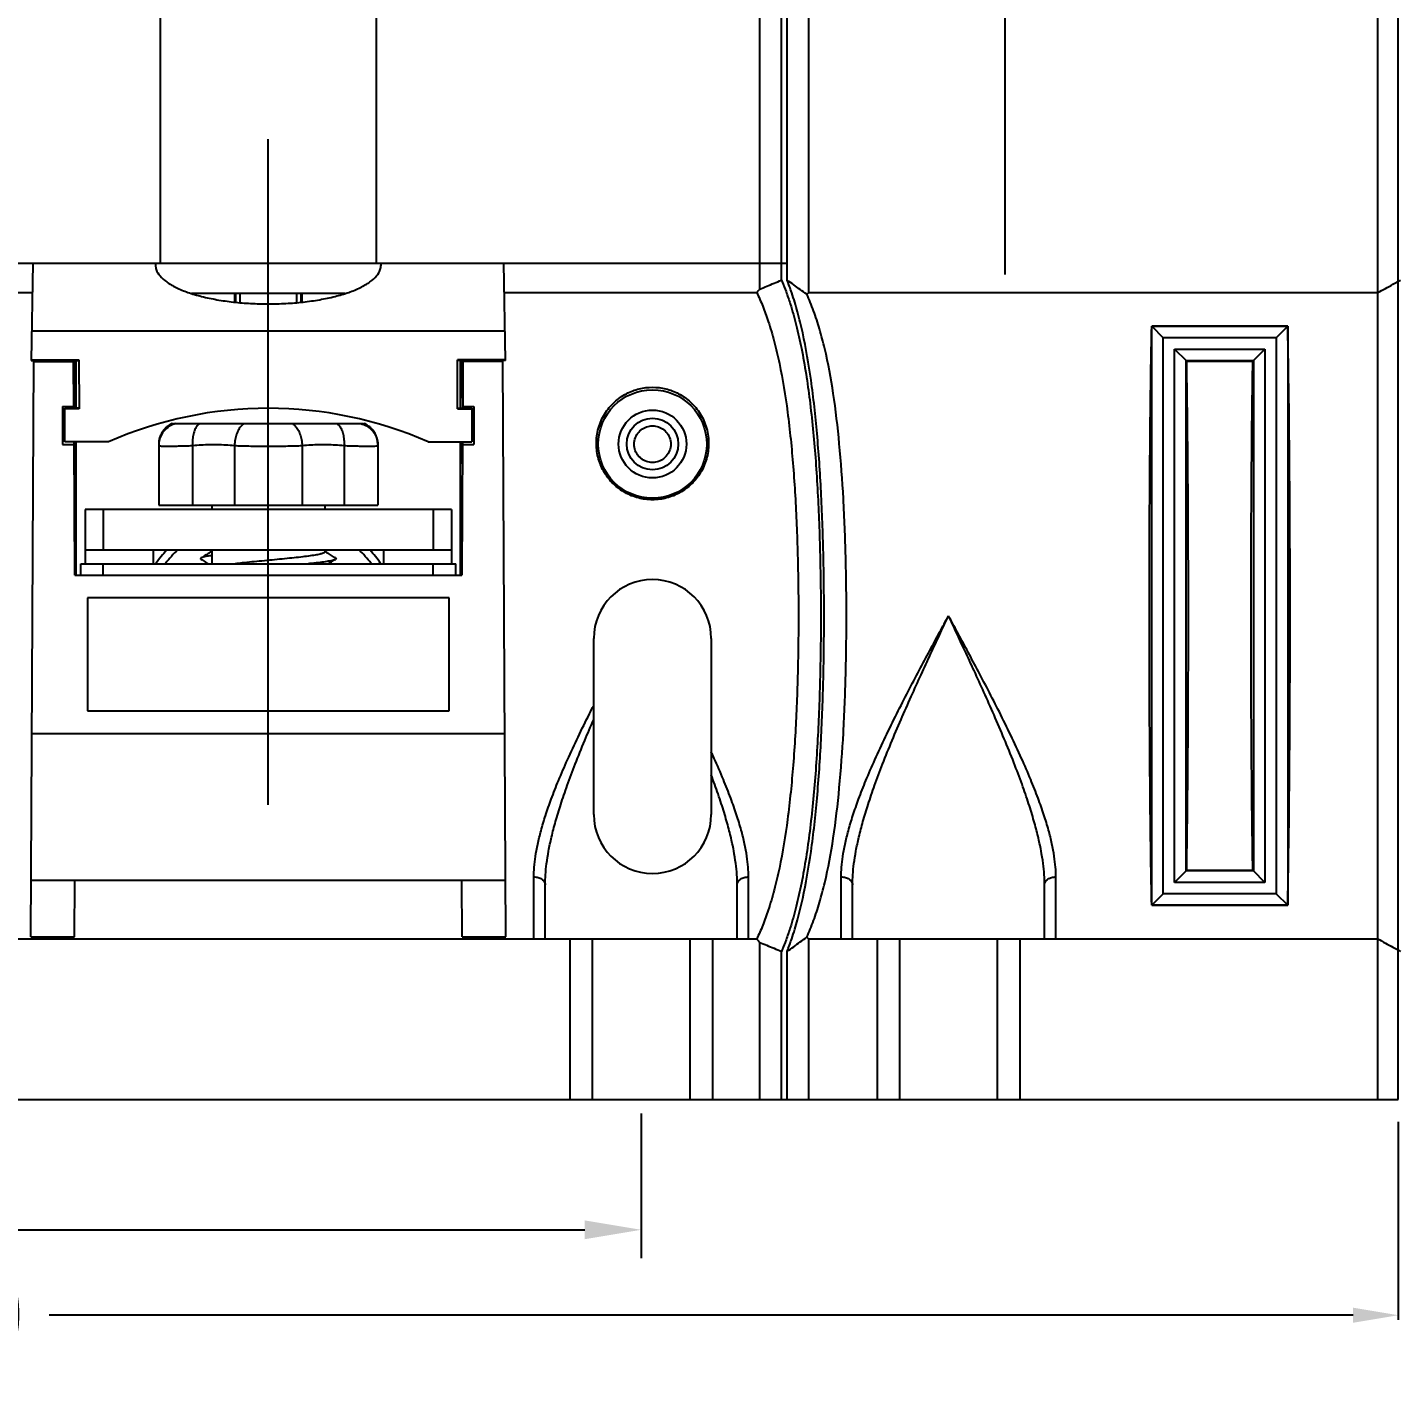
# Model space of a CAD drawing. Header units: millimetres. Extents: x 107 to 2900, y 85 to 3996.
# Drawn here: x 2220.3 to 2281, y 3734.9 to 3794.5 of the extents above; entities that cross this region are included whole.
import ezdxf
from ezdxf.lldxf.tags import DXFTag

# ---------------------------------------------------------------- set-up
doc = ezdxf.new("R2010")
doc.units = ezdxf.units.MM
doc.layers.add('2', color=7, linetype='Continuous')
doc.styles.get("Standard").update_dxf_attribs({"font": 'BareunDotumPro1.ttf'})
tags = doc.linetypes.add('CENTER', pattern=[2, 1.25, -0.25, 0.25, -0.25]).pattern_tags.tags
tags[10:11] = [DXFTag(74, 4), DXFTag(75, 0), DXFTag(340, '0'), DXFTag(46, 1.0), DXFTag(50, 0.0), DXFTag(44, 0.0), DXFTag(45, 0.0)]
tags[8:9] = [DXFTag(74, 4), DXFTag(75, 0), DXFTag(340, '0'), DXFTag(46, 1.0), DXFTag(50, 0.0), DXFTag(44, 0.0), DXFTag(45, 0.0)]
tags[6:7] = [DXFTag(74, 4), DXFTag(75, 0), DXFTag(340, '0'), DXFTag(46, 1.0), DXFTag(50, 0.0), DXFTag(44, 0.0), DXFTag(45, 0.0)]
tags[4:5] = [DXFTag(74, 4), DXFTag(75, 0), DXFTag(340, '0'), DXFTag(46, 1.0), DXFTag(50, 0.0), DXFTag(44, 0.0), DXFTag(45, 0.0)]
doc.dimstyles.new('ISO-25', dxfattribs={"dimtxt": 2.5, "dimasz": 2.5, "dimexe": 1.25, "dimexo": 0.625, "dimtad": 1, "dimtxsty": 'Standard', "dimcen": 2.5, "dimadec": 0, "dimazin": 0, "dimtfac": 1, "dimtmove": 0, "dimatfit": 3, "dimfxl": 0, "dimarcsym": 0})
doc.dimstyles.get("Standard").update_dxf_attribs({"dimtxt": 4, "dimasz": 2, "dimexe": 0.2, "dimexo": 1, "dimgap": 0.09, "dimtad": 0, "dimtoh": 1, "dimdec": 1, "dimzin": 0, "dimdsep": 46, "dimtxsty": 'Standard', "dimcen": -3, "dimadec": 0, "dimazin": 0, "dimtfac": 1, "dimtdec": 1, "dimtofl": 0, "dimtmove": 0, "dimatfit": 3, "dimfxl": 0, "dimtolj": 1, "dimtzin": 0, "dimarcsym": 0})

# ---------------------------------------------------------------- blocks, each defined once
blk = doc.blocks.new('*D38')
at = {"color": 0, "lineweight": -2}
for p, q in [((2145.93, 3751.08), (2145.93, 3737.33)), ((2280.93, 3746.08), (2280.93, 3737.33)), ((2147.93, 3737.53), (2205.626, 3737.53)), ((2278.93, 3737.53), (2221.234, 3737.53))]:
    blk.add_line(p, q, dxfattribs=at)
at = {"color": 0}
for points in [[(2147.93, 3737.864), (2147.93, 3737.197), (2145.93, 3737.53)], [(2278.93, 3737.197), (2278.93, 3737.864), (2280.93, 3737.53)]]:
    blk.add_solid(points, dxfattribs=at)
at = {"layer": 'Defpoints', "color": 0}
for p in [(2145.93, 3752.08), (2280.93, 3747.08), (2280.93, 3737.53)]:
    blk.add_point(p, dxfattribs=at)
at = {"color": 0, "insert": (2213.43, 3737.53), "char_height": 4, "attachment_point": 5}
blk.add_mtext('\\A1;135.0', dxfattribs=at)
blk = doc.blocks.new('*D52')
at = {"color": 0, "lineweight": -2}
for p, q in [((2154.43, 3746.455), (2154.43, 3740.06)), ((2247.43, 3746.455), (2247.43, 3740.06)), ((2156.93, 3741.31), (2244.93, 3741.31))]:
    blk.add_line(p, q, dxfattribs=at)
at = {"color": 0}
for points in [[(2156.93, 3741.726), (2156.93, 3740.893), (2154.43, 3741.31)], [(2244.93, 3740.893), (2244.93, 3741.726), (2247.43, 3741.31)]]:
    blk.add_solid(points, dxfattribs=at)
at = {"layer": 'Defpoints', "color": 0}
for p in [(2154.43, 3747.08), (2247.43, 3747.08), (2247.43, 3741.31)]:
    blk.add_point(p, dxfattribs=at)
at = {"color": 0, "insert": (2200.93, 3743.185), "char_height": 2.5, "attachment_point": 5}
blk.add_mtext('93', dxfattribs=at)

msp = doc.modelspace()

# ---------------------------------------------------------------- linework, layer by layer
at = {"color": 7, "linetype": 'Continuous'}
for p, q in [((2252.674, 3782.932), (2252.674, 3846.08)), ((2254.851, 3782.78), (2254.851, 3846.08)), ((2253.638, 3783.329), (2253.638, 3845.58)), ((2253.885, 3783.329), (2253.885, 3845.58)), ((2280.93, 3747.08), (2280.93, 3845.58)), ((2226.16, 3784.08), (2226.16, 3799.08)), ((2235.7, 3799.08), (2235.7, 3784.08)), ((2263.53, 3783.58), (2263.53, 3796.32)), ((2280.03, 3747.08), (2280.03, 3795.788)), ((2145.93, 3784.08), (2253.885, 3784.08)), ((2220.506, 3784.08), (2220.431, 3779.779)), ((2225.948, 3784.08), (2225.941, 3783.995)), ((2235.919, 3783.995), (2235.912, 3784.08)), ((2241.429, 3779.779), (2241.354, 3784.08)), ((2211.377, 3782.78), (2220.483, 3782.78)), ((2234.328, 3782.742), (2227.532, 3782.742)), ((2229.428, 3782.742), (2229.428, 3782.358)), ((2229.48, 3782.742), (2229.48, 3782.354)), ((2229.684, 3782.337), (2229.68, 3782.742)), ((2232.18, 3782.742), (2232.177, 3782.337)), ((2232.38, 3782.354), (2232.38, 3782.742)), ((2232.432, 3782.358), (2232.432, 3782.742)), ((2241.377, 3782.78), (2252.54, 3782.78)), ((2254.851, 3782.78), (2280.03, 3782.78)), ((2220.453, 3781.083), (2241.407, 3781.083)), ((2270.02, 3781.29), (2270.53, 3780.78)), ((2270.02, 3781.29), (2276.04, 3781.29)), ((2270.021, 3755.672), (2270.021, 3781.289)), ((2276.039, 3781.289), (2270.021, 3781.289)), ((2276.04, 3781.29), (2275.53, 3780.78)), ((2276.039, 3781.289), (2276.039, 3755.672)), ((2270.53, 3756.18), (2270.53, 3780.78)), ((2275.53, 3780.78), (2270.53, 3780.78)), ((2271.03, 3756.68), (2271.03, 3780.28)), ((2271.03, 3780.28), (2275.03, 3780.28)), ((2271.568, 3779.743), (2271.03, 3780.28)), ((2274.492, 3779.743), (2275.03, 3780.28)), ((2275.03, 3780.28), (2275.03, 3756.68)), ((2275.53, 3780.78), (2275.53, 3756.18)), ((2220.417, 3754.266), (2220.55, 3779.779)), ((2220.431, 3779.802), (2222.552, 3779.802)), ((2220.431, 3779.779), (2222.553, 3779.779)), ((2220.55, 3779.729), (2222.316, 3779.729)), ((2222.327, 3777.661), (2222.316, 3779.779)), ((2222.43, 3777.661), (2222.43, 3779.779)), ((2222.552, 3779.802), (2222.564, 3777.639)), ((2239.296, 3777.639), (2239.308, 3779.802)), ((2241.429, 3779.802), (2239.308, 3779.802)), ((2241.429, 3779.779), (2239.308, 3779.779)), ((2239.43, 3777.661), (2239.43, 3779.779)), ((2239.544, 3779.779), (2239.533, 3777.661)), ((2241.31, 3779.729), (2239.544, 3779.729)), ((2241.443, 3754.266), (2241.31, 3779.779)), ((2271.539, 3757.189), (2271.539, 3779.772)), ((2271.539, 3779.772), (2274.521, 3779.772)), ((2271.568, 3779.743), (2274.492, 3779.743)), ((2274.521, 3779.772), (2274.521, 3757.189)), ((2221.83, 3777.736), (2222.327, 3777.736)), ((2221.83, 3777.736), (2221.83, 3776.056)), ((2222.564, 3777.661), (2221.93, 3777.661)), ((2221.93, 3776.176), (2221.93, 3777.661)), ((2222.564, 3777.639), (2221.93, 3777.639)), ((2239.296, 3777.661), (2239.93, 3777.661)), ((2239.296, 3777.639), (2239.93, 3777.639)), ((2239.533, 3777.736), (2240.03, 3777.736)), ((2239.93, 3777.661), (2239.93, 3776.176)), ((2240.03, 3777.736), (2240.03, 3776.056)), ((2226.835, 3776.98), (2227.899, 3776.98)), ((2229.866, 3776.98), (2231.994, 3776.98)), ((2233.962, 3776.98), (2235.025, 3776.98)), ((2221.83, 3776.502), (2221.93, 3776.502)), ((2221.83, 3776.056), (2222.335, 3776.056)), ((2223.862, 3776.176), (2221.93, 3776.176)), ((2222.366, 3770.28), (2222.335, 3776.176)), ((2222.43, 3770.28), (2222.43, 3776.176)), ((2226.08, 3776.064), (2226.08, 3773.38)), ((2235.78, 3776.064), (2235.78, 3773.38)), ((2237.998, 3776.176), (2239.93, 3776.176)), ((2239.43, 3770.28), (2239.43, 3776.176)), ((2239.525, 3776.176), (2239.494, 3770.28)), ((2239.525, 3776.056), (2240.03, 3776.056)), ((2239.93, 3776.502), (2240.03, 3776.502)), ((2227.58, 3776.013), (2227.58, 3773.38)), ((2229.43, 3776.013), (2229.43, 3773.38)), ((2232.43, 3776.013), (2232.43, 3773.38)), ((2234.28, 3776.013), (2234.28, 3773.38)), ((2222.83, 3773.18), (2222.83, 3770.78)), ((2239.03, 3773.18), (2222.83, 3773.18)), ((2223.63, 3773.18), (2223.63, 3771.38)), ((2226.08, 3773.38), (2235.78, 3773.38)), ((2228.43, 3773.38), (2228.43, 3773.18)), ((2233.43, 3773.38), (2233.43, 3773.18)), ((2238.23, 3773.18), (2238.23, 3771.38)), ((2239.03, 3773.18), (2239.03, 3770.78)), ((2239.03, 3771.38), (2222.83, 3771.38)), ((2225.83, 3771.38), (2225.83, 3770.78)), ((2228.43, 3771.38), (2228.43, 3770.78)), ((2233.43, 3771.38), (2233.43, 3771.305)), ((2236.03, 3771.38), (2236.03, 3770.78)), ((2222.63, 3770.78), (2239.23, 3770.78)), ((2222.63, 3770.28), (2222.63, 3770.78)), ((2223.63, 3770.28), (2223.63, 3770.78)), ((2238.23, 3770.28), (2238.23, 3770.78)), ((2239.23, 3770.28), (2239.23, 3770.78)), ((2222.366, 3770.28), (2239.494, 3770.28)), ((2238.93, 3769.28), (2222.93, 3769.28)), ((2222.93, 3769.28), (2222.93, 3764.266)), ((2238.93, 3764.266), (2238.93, 3769.28)), ((2222.93, 3764.266), (2238.93, 3764.266)), ((2220.464, 3763.266), (2241.396, 3763.266)), ((2271.03, 3756.68), (2271.568, 3757.218)), ((2274.521, 3757.189), (2271.539, 3757.189)), ((2271.568, 3757.218), (2274.492, 3757.218)), ((2274.492, 3757.218), (2275.03, 3756.68)), ((2220.43, 3756.78), (2241.43, 3756.78)), ((2222.351, 3754.266), (2222.373, 3756.78)), ((2239.509, 3754.266), (2239.487, 3756.78)), ((2242.68, 3754.18), (2242.68, 3756.925)), ((2243.18, 3754.18), (2243.18, 3756.581)), ((2251.68, 3754.18), (2251.68, 3756.581)), ((2252.18, 3754.18), (2252.18, 3756.925)), ((2256.28, 3754.18), (2256.28, 3756.925)), ((2256.78, 3754.18), (2256.78, 3756.581)), ((2265.28, 3754.18), (2265.28, 3756.581)), ((2265.78, 3754.18), (2265.78, 3756.925)), ((2275.03, 3756.68), (2271.03, 3756.68)), ((2270.02, 3755.671), (2270.53, 3756.18)), ((2275.53, 3756.18), (2270.53, 3756.18)), ((2275.53, 3756.18), (2276.04, 3755.671)), ((2270.02, 3755.671), (2276.04, 3755.671)), ((2276.039, 3755.672), (2270.021, 3755.672)), ((2149.32, 3754.18), (2252.54, 3754.18)), ((2220.417, 3754.266), (2222.351, 3754.266)), ((2239.509, 3754.266), (2241.443, 3754.266)), ((2244.28, 3747.08), (2244.28, 3754.18)), ((2245.28, 3747.08), (2245.28, 3754.18)), ((2249.58, 3754.18), (2249.58, 3747.08)), ((2250.58, 3754.18), (2250.58, 3747.08)), ((2254.851, 3754.18), (2280.03, 3754.18)), ((2254.851, 3747.08), (2254.851, 3754.18)), ((2257.88, 3747.08), (2257.88, 3754.18)), ((2258.88, 3747.08), (2258.88, 3754.18)), ((2263.18, 3754.18), (2263.18, 3747.08)), ((2264.18, 3754.18), (2264.18, 3747.08)), ((2252.674, 3747.08), (2252.674, 3754.028)), ((2253.638, 3747.08), (2253.638, 3753.631)), ((2253.885, 3747.08), (2253.885, 3753.631)), ((2146.317, 3747.08), (2279.93, 3747.08)), ((2279.93, 3747.08), (2280.93, 3747.08))]:
    msp.add_line(p, q, dxfattribs=at)
msp.add_line((2245.28, 3747.08), (2249.58, 3747.08))
for radius in [2.4, 1.5, 1.141]:
    msp.add_circle((2247.93, 3776.08), radius, dxfattribs=at)
for centre, radius, start, end in [((2230.93, 3760.108), 17.553, 66.25627, 113.74373), ((2227.08, 3776.064), 1, 113.59432, 180.00008), ((2234.78, 3776.064), 1, 359.99992, 66.40568), ((2230.93, 3767.28), 6.09, 137.65432, 144.72386), ((2230.93, 3767.28), 5.75, 134.20131, 142.30207), ((2230.93, 3767.28), 5.75, 37.69793, 45.79869), ((2230.93, 3767.28), 6.09, 35.27614, 42.34568)]:
    msp.add_arc(centre, radius, start, end, dxfattribs=at)
for points, knots in [([(2225.941, 3783.995), (2225.941, 3783.927), (2225.971, 3783.75), (2226.141, 3783.483), (2226.449, 3783.221), (2226.869, 3782.983), (2227.389, 3782.773), (2227.995, 3782.597), (2228.669, 3782.456), (2229.395, 3782.353), (2230.154, 3782.292), (2230.67, 3782.278), (2230.93, 3782.278)], [0, 0, 0, 0, 0.203734, 0.528289, 0.925523, 1.407122, 1.970203, 2.604887, 3.297966, 4.035159, 4.801755, 5.582085, 5.582085, 5.582085, 5.582085]), ([(2230.93, 3782.278), (2231.19, 3782.278), (2231.706, 3782.292), (2232.465, 3782.353), (2233.191, 3782.456), (2233.865, 3782.597), (2234.471, 3782.773), (2234.991, 3782.983), (2235.411, 3783.221), (2235.719, 3783.483), (2235.89, 3783.75), (2235.919, 3783.927), (2235.919, 3783.995)], [0, 0, 0, 0, 0.780331, 1.546927, 2.284119, 2.977198, 3.611882, 4.174963, 4.656562, 5.053796, 5.378351, 5.582085, 5.582085, 5.582085, 5.582085]), ([(2252.674, 3782.932), (2252.779, 3782.976), (2252.991, 3783.063), (2253.312, 3783.195), (2253.529, 3783.284), (2253.638, 3783.329)], [0, 0, 0, 0, 0.341067, 0.688457, 1.042153, 1.042153, 1.042153, 1.042153]), ([(2253.885, 3753.631), (2253.958, 3753.814), (2254.128, 3754.276), (2254.363, 3755.053), (2254.675, 3756.339), (2254.98, 3758.134), (2255.236, 3760.482), (2255.406, 3763.034), (2255.502, 3765.725), (2255.533, 3768.48), (2255.502, 3771.236), (2255.406, 3773.926), (2255.236, 3776.479), (2254.98, 3778.827), (2254.675, 3780.622), (2254.363, 3781.907), (2254.128, 3782.685), (2253.958, 3783.147), (2253.885, 3783.33)], [0, 0, 0, 0, 0.590407, 1.476782, 2.435061, 4.557223, 6.933281, 9.517562, 12.230875, 15.007767, 17.784647, 20.497923, 23.082174, 25.458295, 27.580473, 28.538748, 29.425125, 30.015599, 30.015599, 30.015599, 30.015599]), ([(2254.757, 3782.705), (2254.662, 3782.775), (2254.469, 3782.915), (2254.179, 3783.124), (2253.983, 3783.261), (2253.885, 3783.329)], [0, 0, 0, 0, 0.356038, 0.713735, 1.072856, 1.072856, 1.072856, 1.072856]), ([(2280.03, 3782.78), (2280.139, 3782.842), (2280.36, 3782.964), (2280.693, 3783.147), (2280.917, 3783.268), (2281.03, 3783.329)], [0, 0, 0, 0, 0.376083, 0.756329, 1.140752, 1.140752, 1.140752, 1.140752]), ([(2252.54, 3782.78), (2252.555, 3782.797), (2252.584, 3782.831), (2252.629, 3782.882), (2252.659, 3782.916), (2252.674, 3782.932)], [0, 0, 0, 0, 0.0674478, 0.1350212, 0.20272, 0.20272, 0.20272, 0.20272]), ([(2252.54, 3782.78), (2252.638, 3782.582), (2252.823, 3782.163), (2253.084, 3781.441), (2253.33, 3780.598), (2253.641, 3779.263), (2253.937, 3777.418), (2254.175, 3775.032), (2254.322, 3772.477), (2254.391, 3769.823), (2254.391, 3767.138), (2254.322, 3764.483), (2254.175, 3761.928), (2253.937, 3759.543), (2253.641, 3757.698), (2253.33, 3756.363), (2253.084, 3755.519), (2252.823, 3754.798), (2252.638, 3754.379), (2252.54, 3754.18)], [0, 0, 0, 0, 0.662796, 1.373783, 2.300692, 3.296634, 5.483974, 7.90205, 10.48504, 13.160321, 15.865947, 18.541258, 21.12432, 23.542403, 25.729724, 26.725677, 27.652601, 28.36358, 29.026346, 29.026346, 29.026346, 29.026346]), ([(2253.669, 3783.256), (2253.728, 3783.114), (2253.854, 3782.792), (2254.07, 3782.156), (2254.304, 3781.32), (2254.619, 3779.905), (2254.919, 3777.949), (2255.16, 3775.423), (2255.309, 3772.715), (2255.38, 3769.903), (2255.38, 3767.058), (2255.309, 3764.245), (2255.16, 3761.538), (2254.919, 3759.011), (2254.619, 3757.056), (2254.304, 3755.641), (2254.07, 3754.805), (2253.854, 3754.169), (2253.728, 3753.847), (2253.669, 3753.704)], [0, 0, 0, 0, 0.463011, 1.035557, 2.014411, 3.067396, 5.382461, 7.943506, 10.68002, 13.51464, 16.381502, 19.216154, 21.952744, 24.513796, 26.828842, 27.881838, 28.860707, 29.43324, 29.896226, 29.896226, 29.896226, 29.896226]), ([(2254.851, 3782.78), (2254.84, 3782.772), (2254.819, 3782.755), (2254.788, 3782.73), (2254.768, 3782.713), (2254.757, 3782.705)], [0, 0, 0, 0, 0.0400388, 0.0800812, 0.1201271, 0.1201271, 0.1201271, 0.1201271]), ([(2254.757, 3754.256), (2254.811, 3754.373), (2254.917, 3754.615), (2255.113, 3755.124), (2255.335, 3755.808), (2255.652, 3757.02), (2255.961, 3758.714), (2256.221, 3760.931), (2256.394, 3763.34), (2256.491, 3765.879), (2256.523, 3768.48), (2256.491, 3771.081), (2256.394, 3773.62), (2256.221, 3776.03), (2255.961, 3778.246), (2255.652, 3779.94), (2255.335, 3781.153), (2255.113, 3781.837), (2254.917, 3782.345), (2254.811, 3782.588), (2254.757, 3782.705)], [0, 0, 0, 0, 0.387095, 0.792489, 1.63452, 2.542871, 4.550381, 6.794993, 9.234824, 11.795808, 14.416553, 17.037286, 19.598234, 22.038038, 24.28271, 26.290234, 27.198581, 28.040613, 28.446037, 28.833168, 28.833168, 28.833168, 28.833168]), ([(2270.02, 3755.671), (2270.006, 3756.359), (2269.981, 3757.845), (2269.953, 3760.21), (2269.932, 3762.825), (2269.919, 3765.609), (2269.915, 3768.48), (2269.919, 3771.351), (2269.932, 3774.136), (2269.953, 3776.75), (2269.981, 3779.116), (2270.006, 3780.601), (2270.02, 3781.29)], [0, 0, 0, 0, 2.066606, 4.456349, 7.097403, 9.910265, 12.810366, 15.710466, 18.523328, 21.164383, 23.554125, 25.620731, 25.620731, 25.620731, 25.620731]), ([(2276.04, 3755.671), (2276.054, 3756.359), (2276.079, 3757.845), (2276.107, 3760.21), (2276.128, 3762.825), (2276.141, 3765.609), (2276.145, 3768.48), (2276.141, 3771.351), (2276.128, 3774.136), (2276.107, 3776.75), (2276.079, 3779.116), (2276.054, 3780.601), (2276.04, 3781.29)], [0, 0, 0, 0, 2.066606, 4.456349, 7.097403, 9.910265, 12.810366, 15.710466, 18.523328, 21.164383, 23.554125, 25.620731, 25.620731, 25.620731, 25.620731]), ([(2222.406, 3777.661), (2222.404, 3778.119), (2222.399, 3778.825), (2222.394, 3779.531), (2222.392, 3779.779)], [0, 0, 0, 0, 1.371543, 2.118142, 2.118142, 2.118142, 2.118142]), ([(2239.454, 3777.661), (2239.457, 3778.119), (2239.461, 3778.825), (2239.466, 3779.531), (2239.468, 3779.779)], [0, 0, 0, 0, 1.371543, 2.118142, 2.118142, 2.118142, 2.118142]), ([(2271.568, 3757.218), (2271.579, 3757.943), (2271.599, 3759.474), (2271.621, 3761.87), (2271.636, 3764.443), (2271.644, 3767.121), (2271.644, 3769.839), (2271.636, 3772.517), (2271.621, 3775.091), (2271.599, 3777.486), (2271.579, 3779.018), (2271.568, 3779.743)], [0, 0, 0, 0, 2.174563, 4.595457, 7.185861, 9.89576, 12.629574, 15.339473, 17.929878, 20.350771, 22.525334, 22.525334, 22.525334, 22.525334]), ([(2274.492, 3757.218), (2274.481, 3757.943), (2274.461, 3759.474), (2274.439, 3761.87), (2274.424, 3764.443), (2274.416, 3767.121), (2274.416, 3769.839), (2274.424, 3772.517), (2274.439, 3775.091), (2274.461, 3777.486), (2274.481, 3779.018), (2274.492, 3779.743)], [0, 0, 0, 0, 2.174563, 4.595457, 7.185861, 9.89576, 12.629574, 15.339473, 17.929878, 20.350771, 22.525334, 22.525334, 22.525334, 22.525334]), ([(2245.446, 3776.08), (2245.444, 3776.317), (2245.507, 3776.786), (2245.789, 3777.427), (2246.221, 3777.949), (2246.752, 3778.324), (2247.333, 3778.544), (2247.93, 3778.615), (2248.527, 3778.544), (2249.108, 3778.325), (2249.639, 3777.95), (2250.071, 3777.427), (2250.353, 3776.786), (2250.416, 3776.316), (2250.414, 3776.08)], [0, 0, 0, 0, 0.708506, 1.399966, 2.073695, 2.717076, 3.328268, 3.917116, 4.50498, 5.116285, 5.75893, 6.434036, 7.12562, 7.833686, 7.833686, 7.833686, 7.833686]), ([(2226.835, 3776.98), (2226.75, 3776.959), (2226.584, 3776.893), (2226.371, 3776.733), (2226.207, 3776.523), (2226.104, 3776.277), (2226.08, 3776.101), (2226.08, 3776.013)], [0, 0, 0, 0, 0.263671, 0.527196, 0.790551, 1.053757, 1.316877, 1.316877, 1.316877, 1.316877]), ([(2226.309, 3776.7), (2226.308, 3776.699), (2226.278, 3776.663), (2226.251, 3776.625), (2226.228, 3776.587)], [0, 0, 0, 0, 0.0060279, 0.1393603, 0.1393603, 0.1393603, 0.1393603]), ([(2226.474, 3776.859), (2226.472, 3776.857), (2226.437, 3776.831), (2226.404, 3776.801), (2226.374, 3776.772)], [0, 0, 0, 0, 0.0076805, 0.1323707, 0.1323707, 0.1323707, 0.1323707]), ([(2226.474, 3776.859), (2226.472, 3776.857), (2226.437, 3776.831), (2226.404, 3776.801), (2226.374, 3776.772)], [0, 0, 0, 0, 0.0076723, 0.1322679, 0.1322679, 0.1322679, 0.1322679]), ([(2226.68, 3776.98), (2226.674, 3776.978), (2226.601, 3776.945), (2226.532, 3776.903), (2226.474, 3776.859)], [0, 0, 0, 0, 0.0197613, 0.2394933, 0.2394933, 0.2394933, 0.2394933]), ([(2226.68, 3776.98), (2226.674, 3776.978), (2226.601, 3776.945), (2226.532, 3776.903), (2226.474, 3776.859)], [0, 0, 0, 0, 0.0197518, 0.2394887, 0.2394887, 0.2394887, 0.2394887]), ([(2226.68, 3776.98), (2226.68, 3776.986), (2226.716, 3776.972), (2226.753, 3776.986), (2226.805, 3776.98), (2226.835, 3776.98)], [0, 0, 0, 0, 0.0160581, 0.0669174, 0.1546589, 0.1546589, 0.1546589, 0.1546589]), ([(2227.898, 3776.98), (2227.854, 3776.957), (2227.767, 3776.879), (2227.675, 3776.717), (2227.61, 3776.51), (2227.576, 3776.269), (2227.575, 3776.1), (2227.58, 3776.013)], [0, 0, 0, 0, 0.152049, 0.336954, 0.555567, 0.800934, 1.061768, 1.061768, 1.061768, 1.061768]), ([(2227.899, 3776.98), (2228.044, 3776.981), (2228.347, 3776.98), (2228.818, 3776.981), (2229.328, 3776.98), (2229.681, 3776.981), (2229.866, 3776.98)], [0, 0, 0, 0, 0.437713, 0.906524, 1.412766, 1.967749, 1.967749, 1.967749, 1.967749]), ([(2229.866, 3776.98), (2229.818, 3776.957), (2229.723, 3776.88), (2229.612, 3776.718), (2229.521, 3776.511), (2229.457, 3776.272), (2229.435, 3776.101), (2229.43, 3776.013)], [0, 0, 0, 0, 0.161349, 0.356929, 0.584717, 0.83614, 1.099069, 1.099069, 1.099069, 1.099069]), ([(2231.994, 3776.98), (2232.179, 3776.981), (2232.533, 3776.98), (2233.043, 3776.981), (2233.513, 3776.98), (2233.816, 3776.981), (2233.962, 3776.98)], [0, 0, 0, 0, 0.554921, 1.061188, 1.529982, 1.967749, 1.967749, 1.967749, 1.967749]), ([(2231.994, 3776.98), (2232.042, 3776.957), (2232.137, 3776.88), (2232.249, 3776.718), (2232.339, 3776.511), (2232.403, 3776.272), (2232.425, 3776.101), (2232.43, 3776.013)], [0, 0, 0, 0, 0.161361, 0.356958, 0.584768, 0.836212, 1.099158, 1.099158, 1.099158, 1.099158]), ([(2233.962, 3776.98), (2234.007, 3776.957), (2234.093, 3776.879), (2234.185, 3776.717), (2234.25, 3776.509), (2234.285, 3776.269), (2234.285, 3776.1), (2234.28, 3776.013)], [0, 0, 0, 0, 0.152032, 0.336919, 0.555511, 0.800857, 1.061672, 1.061672, 1.061672, 1.061672]), ([(2235.025, 3776.98), (2235.054, 3776.981), (2235.106, 3776.986), (2235.144, 3776.972), (2235.18, 3776.986), (2235.18, 3776.98)], [0, 0, 0, 0, 0.0872353, 0.1383617, 0.1546589, 0.1546589, 0.1546589, 0.1546589]), ([(2235.025, 3776.98), (2235.111, 3776.959), (2235.276, 3776.893), (2235.489, 3776.733), (2235.653, 3776.523), (2235.756, 3776.277), (2235.78, 3776.101), (2235.78, 3776.013)], [0, 0, 0, 0, 0.263684, 0.527221, 0.790589, 1.053807, 1.316939, 1.316939, 1.316939, 1.316939]), ([(2235.386, 3776.859), (2235.328, 3776.903), (2235.259, 3776.945), (2235.186, 3776.978), (2235.18, 3776.98)], [0, 0, 0, 0, 0.219732, 0.2394933, 0.2394933, 0.2394933, 0.2394933]), ([(2235.386, 3776.859), (2235.328, 3776.903), (2235.259, 3776.945), (2235.186, 3776.978), (2235.18, 3776.98)], [0, 0, 0, 0, 0.2197369, 0.2394887, 0.2394887, 0.2394887, 0.2394887]), ([(2235.486, 3776.772), (2235.457, 3776.801), (2235.423, 3776.831), (2235.388, 3776.857), (2235.386, 3776.859)], [0, 0, 0, 0, 0.1246902, 0.1323707, 0.1323707, 0.1323707, 0.1323707]), ([(2235.486, 3776.772), (2235.457, 3776.801), (2235.423, 3776.831), (2235.388, 3776.857), (2235.386, 3776.859)], [0, 0, 0, 0, 0.1245955, 0.1322679, 0.1322679, 0.1322679, 0.1322679]), ([(2235.632, 3776.587), (2235.609, 3776.625), (2235.582, 3776.663), (2235.553, 3776.699), (2235.551, 3776.7)], [0, 0, 0, 0, 0.1333323, 0.1393603, 0.1393603, 0.1393603, 0.1393603]), ([(2235.632, 3776.587), (2235.609, 3776.625), (2235.582, 3776.663), (2235.553, 3776.699), (2235.551, 3776.7)], [0, 0, 0, 0, 0.1332298, 0.1392512, 0.1392512, 0.1392512, 0.1392512]), ([(2247.93, 3775.264), (2247.839, 3775.264), (2247.655, 3775.295), (2247.408, 3775.433), (2247.218, 3775.652), (2247.114, 3775.928), (2247.115, 3776.226), (2247.221, 3776.503), (2247.414, 3776.72), (2247.66, 3776.854), (2247.842, 3776.884), (2247.93, 3776.884)], [0, 0, 0, 0, 0.272092, 0.550139, 0.832861, 1.122473, 1.416691, 1.707062, 1.992438, 2.26882, 2.533603, 2.533603, 2.533603, 2.533603]), ([(2247.93, 3776.884), (2248.019, 3776.884), (2248.202, 3776.854), (2248.448, 3776.718), (2248.639, 3776.501), (2248.745, 3776.225), (2248.745, 3775.926), (2248.641, 3775.65), (2248.451, 3775.432), (2248.205, 3775.295), (2248.021, 3775.264), (2247.93, 3775.264)], [0, 0, 0, 0, 0.268151, 0.543737, 0.826922, 1.118633, 1.412844, 1.702024, 1.985866, 2.26195, 2.533606, 2.533606, 2.533606, 2.533606]), ([(2222.429, 3770.28), (2222.429, 3770.627), (2222.427, 3771.892), (2222.423, 3773.818), (2222.417, 3775.396), (2222.414, 3776.056)], [0, 0, 0, 0, 1.039234, 3.796633, 5.775587, 5.775587, 5.775587, 5.775587]), ([(2226.184, 3776.508), (2226.184, 3776.506), (2226.161, 3776.46), (2226.142, 3776.412), (2226.126, 3776.364)], [0, 0, 0, 0, 0.0040152, 0.1547341, 0.1547341, 0.1547341, 0.1547341]), ([(2226.184, 3776.508), (2226.184, 3776.506), (2226.161, 3776.46), (2226.142, 3776.412), (2226.126, 3776.364)], [0, 0, 0, 0, 0.004011, 0.1546211, 0.1546211, 0.1546211, 0.1546211]), ([(2227.58, 3776.013), (2227.708, 3776.024), (2227.957, 3776.045), (2228.324, 3776.065), (2228.686, 3776.065), (2229.053, 3776.045), (2229.302, 3776.024), (2229.43, 3776.013)], [0, 0, 0, 0, 0.38478, 0.748507, 1.10426, 1.468012, 1.853004, 1.853004, 1.853004, 1.853004]), ([(2232.43, 3776.013), (2232.558, 3776.024), (2232.807, 3776.045), (2233.174, 3776.065), (2233.536, 3776.065), (2233.903, 3776.045), (2234.152, 3776.024), (2234.28, 3776.013)], [0, 0, 0, 0, 0.385007, 0.748658, 1.104405, 1.468195, 1.853004, 1.853004, 1.853004, 1.853004]), ([(2235.734, 3776.364), (2235.719, 3776.412), (2235.699, 3776.46), (2235.677, 3776.506), (2235.676, 3776.508)], [0, 0, 0, 0, 0.150719, 0.1547341, 0.1547341, 0.1547341, 0.1547341]), ([(2235.734, 3776.364), (2235.719, 3776.412), (2235.699, 3776.46), (2235.677, 3776.506), (2235.676, 3776.508)], [0, 0, 0, 0, 0.1506101, 0.1546211, 0.1546211, 0.1546211, 0.1546211]), ([(2239.431, 3770.28), (2239.431, 3770.627), (2239.433, 3771.892), (2239.437, 3773.818), (2239.443, 3775.396), (2239.446, 3776.056)], [0, 0, 0, 0, 1.039234, 3.796633, 5.775587, 5.775587, 5.775587, 5.775587]), ([(2250.414, 3776.08), (2250.412, 3775.856), (2250.348, 3775.412), (2250.082, 3774.802), (2249.675, 3774.292), (2249.157, 3773.907), (2248.562, 3773.668), (2247.929, 3773.587), (2247.296, 3773.668), (2246.702, 3773.908), (2246.184, 3774.293), (2245.778, 3774.804), (2245.512, 3775.412), (2245.448, 3775.856), (2245.446, 3776.08)], [0, 0, 0, 0, 0.672732, 1.328074, 1.972167, 2.609561, 3.242203, 3.873713, 4.503945, 5.137784, 5.773923, 6.418911, 7.072874, 7.745083, 7.745083, 7.745083, 7.745083]), ([(2226.08, 3776.013), (2226.08, 3776.005), (2226.118, 3775.995), (2226.17, 3775.992), (2226.275, 3775.988), (2226.411, 3775.987), (2226.586, 3775.987), (2226.793, 3775.989), (2227.032, 3775.993), (2227.298, 3776), (2227.484, 3776.008), (2227.58, 3776.013)], [0, 0, 0, 0, 0.023827, 0.084592, 0.184711, 0.323196, 0.4982, 0.70727, 0.947333, 1.21464, 1.504787, 1.504787, 1.504787, 1.504787]), ([(2229.43, 3776.013), (2229.533, 3776.008), (2229.746, 3775.999), (2230.071, 3775.992), (2230.41, 3775.988), (2230.756, 3775.987), (2231.104, 3775.987), (2231.45, 3775.988), (2231.788, 3775.992), (2232.114, 3775.999), (2232.327, 3776.008), (2232.43, 3776.013)], [0, 0, 0, 0, 0.309898, 0.637514, 0.977615, 1.325196, 1.675256, 2.022851, 2.362945, 2.690584, 3.000769, 3.000769, 3.000769, 3.000769]), ([(2234.28, 3776.013), (2234.376, 3776.008), (2234.562, 3776), (2234.828, 3775.993), (2235.067, 3775.989), (2235.275, 3775.987), (2235.449, 3775.987), (2235.585, 3775.988), (2235.69, 3775.992), (2235.742, 3775.995), (2235.78, 3776.005), (2235.78, 3776.013)], [0, 0, 0, 0, 0.290224, 0.557849, 0.797812, 1.006771, 1.181683, 1.320105, 1.420185, 1.480942, 1.504785, 1.504785, 1.504785, 1.504785]), ([(2228.43, 3771.324), (2228.393, 3771.302), (2228.292, 3771.24), (2228.134, 3771.145), (2228.013, 3771.071), (2227.956, 3771.037)], [0, 0, 0, 0, 0.1292631, 0.3549477, 0.554252, 0.554252, 0.554252, 0.554252]), ([(2233.426, 3771.305), (2233.427, 3771.301), (2233.429, 3771.27), (2233.329, 3771.24), (2233.203, 3771.198), (2232.976, 3771.158), (2232.694, 3771.116), (2232.35, 3771.074), (2231.961, 3771.031), (2231.537, 3770.989), (2231.094, 3770.946), (2230.645, 3770.903), (2230.205, 3770.861), (2229.812, 3770.82), (2229.568, 3770.793), (2229.464, 3770.781)], [0, 0, 0, 0, 0.011028, 0.087998, 0.238249, 0.461883, 0.752808, 1.101991, 1.498232, 1.928662, 2.379263, 2.83531, 3.281871, 3.70435, 4.019193, 4.019193, 4.019193, 4.019193]), ([(2233.904, 3771.037), (2233.847, 3771.071), (2233.726, 3771.145), (2233.571, 3771.239), (2233.472, 3771.298), (2233.438, 3771.319)], [0, 0, 0, 0, 0.1993043, 0.4249889, 0.5444884, 0.5444884, 0.5444884, 0.5444884]), ([(2227.957, 3771.036), (2227.945, 3771.029), (2227.915, 3771.005), (2227.945, 3770.982), (2227.957, 3770.975)], [0, 0, 0, 0, 0.04060052, 0.08120101, 0.08120101, 0.08120101, 0.08120101]), ([(2227.956, 3770.974), (2228.014, 3770.939), (2228.12, 3770.874), (2228.227, 3770.81), (2228.275, 3770.78)], [0, 0, 0, 0, 0.2030943, 0.373437, 0.373437, 0.373437, 0.373437]), ([(2228.43, 3771.146), (2228.397, 3771.141), (2228.29, 3771.124), (2228.139, 3771.095), (2228.01, 3771.067), (2227.963, 3771.04), (2227.957, 3771.036)], [0, 0, 0, 0, 0.0990229, 0.323918, 0.4655319, 0.4875026, 0.4875026, 0.4875026, 0.4875026]), ([(2233.904, 3770.975), (2233.897, 3770.971), (2233.85, 3770.944), (2233.721, 3770.915), (2233.503, 3770.874), (2233.205, 3770.835), (2232.925, 3770.804), (2232.744, 3770.785), (2232.687, 3770.78)], [0, 0, 0, 0, 0.021971, 0.163585, 0.38848, 0.691303, 1.063414, 1.235568, 1.235568, 1.235568, 1.235568]), ([(2233.585, 3770.78), (2233.633, 3770.81), (2233.74, 3770.874), (2233.846, 3770.939), (2233.904, 3770.974)], [0, 0, 0, 0, 0.1703427, 0.373437, 0.373437, 0.373437, 0.373437]), ([(2233.904, 3771.036), (2233.915, 3771.029), (2233.945, 3771.005), (2233.915, 3770.982), (2233.904, 3770.975)], [0, 0, 0, 0, 0.04060052, 0.08120101, 0.08120101, 0.08120101, 0.08120101]), ([(2256.28, 3756.925), (2256.28, 3757.066), (2256.293, 3757.368), (2256.349, 3757.851), (2256.45, 3758.393), (2256.599, 3758.996), (2256.8, 3759.663), (2257.06, 3760.402), (2257.384, 3761.225), (2257.781, 3762.143), (2258.24, 3763.128), (2258.735, 3764.134), (2259.235, 3765.115), (2259.724, 3766.046), (2260.189, 3766.919), (2260.622, 3767.724), (2260.899, 3768.237), (2261.03, 3768.48)], [0, 0, 0, 0, 0.42314, 0.907051, 1.456654, 2.076074, 2.769336, 3.545991, 4.424332, 5.424922, 6.543163, 7.684616, 8.789225, 9.845405, 10.838926, 11.756824, 12.587459, 12.587459, 12.587459, 12.587459]), ([(2256.78, 3756.581), (2256.78, 3756.726), (2256.792, 3757.037), (2256.842, 3757.534), (2256.932, 3758.092), (2257.065, 3758.712), (2257.245, 3759.399), (2257.477, 3760.16), (2257.768, 3761.008), (2258.123, 3761.952), (2258.533, 3762.967), (2258.976, 3764.004), (2259.424, 3765.014), (2259.861, 3765.973), (2260.277, 3766.872), (2260.665, 3767.701), (2260.912, 3768.229), (2261.03, 3768.48)], [0, 0, 0, 0, 0.435661, 0.933212, 1.496956, 2.130412, 2.837075, 3.626157, 4.51575, 5.526193, 6.652466, 7.799646, 8.908024, 9.966619, 10.961681, 11.880608, 12.712021, 12.712021, 12.712021, 12.712021]), ([(2265.78, 3756.925), (2265.78, 3757.067), (2265.767, 3757.373), (2265.709, 3757.861), (2265.607, 3758.41), (2265.455, 3759.02), (2265.25, 3759.695), (2264.985, 3760.443), (2264.654, 3761.278), (2264.249, 3762.208), (2263.784, 3763.202), (2263.287, 3764.21), (2262.789, 3765.184), (2262.307, 3766.102), (2261.85, 3766.959), (2261.427, 3767.744), (2261.158, 3768.244), (2261.03, 3768.48)], [0, 0, 0, 0, 0.427502, 0.916879, 1.473019, 2.09995, 2.801799, 3.588814, 4.480344, 5.497193, 6.630777, 7.772509, 8.869431, 9.91111, 10.885148, 11.780499, 12.587449, 12.587449, 12.587449, 12.587449]), ([(2265.28, 3756.581), (2265.28, 3756.727), (2265.268, 3757.042), (2265.217, 3757.544), (2265.125, 3758.109), (2264.99, 3758.737), (2264.806, 3759.432), (2264.569, 3760.202), (2264.273, 3761.062), (2263.911, 3762.02), (2263.495, 3763.044), (2263.05, 3764.082), (2262.604, 3765.085), (2262.172, 3766.031), (2261.764, 3766.913), (2261.386, 3767.722), (2261.144, 3768.237), (2261.03, 3768.48)], [0, 0, 0, 0, 0.440156, 0.943312, 1.513724, 2.154795, 2.870115, 3.669599, 4.572397, 5.599076, 6.740604, 7.887901, 8.988453, 10.03245, 11.007966, 11.904312, 12.712015, 12.712015, 12.712015, 12.712015]), ([(2242.68, 3756.925), (2242.68, 3757.066), (2242.693, 3757.368), (2242.749, 3757.85), (2242.849, 3758.392), (2242.998, 3758.995), (2243.199, 3759.661), (2243.458, 3760.399), (2243.783, 3761.222), (2244.179, 3762.138), (2244.638, 3763.123), (2245.032, 3763.925), (2245.267, 3764.39), (2245.33, 3764.515)], [0, 0, 0, 0, 0.422792, 0.906336, 1.455521, 2.074438, 2.767086, 3.543053, 4.42061, 5.42041, 6.537691, 7.679321, 8.100197, 8.100197, 8.100197, 8.100197]), ([(2243.18, 3756.581), (2243.18, 3756.726), (2243.192, 3757.037), (2243.242, 3757.533), (2243.331, 3758.091), (2243.464, 3758.711), (2243.644, 3759.397), (2243.876, 3760.157), (2244.166, 3761.004), (2244.521, 3761.948), (2244.915, 3762.923), (2245.195, 3763.58), (2245.33, 3763.892)], [0, 0, 0, 0, 0.435302, 0.932476, 1.495794, 2.12874, 2.834784, 3.623176, 4.511986, 5.521643, 6.646962, 7.66546, 7.66546, 7.66546, 7.66546]), ([(2252.18, 3756.925), (2252.18, 3757.067), (2252.167, 3757.373), (2252.109, 3757.861), (2252.007, 3758.409), (2251.855, 3759.018), (2251.65, 3759.693), (2251.386, 3760.441), (2251.055, 3761.276), (2250.759, 3761.957), (2250.574, 3762.362), (2250.53, 3762.458)], [0, 0, 0, 0, 0.427247, 0.916372, 1.47223, 2.098811, 2.800224, 3.586766, 4.477787, 5.4942, 5.813363, 5.813363, 5.813363, 5.813363]), ([(2251.68, 3756.581), (2251.68, 3756.727), (2251.668, 3757.042), (2251.617, 3757.544), (2251.526, 3758.108), (2251.39, 3758.735), (2251.206, 3759.43), (2250.97, 3760.2), (2250.737, 3760.877), (2250.582, 3761.298), (2250.53, 3761.437)], [0, 0, 0, 0, 0.439892, 0.94279, 1.512915, 2.153631, 2.868512, 3.667522, 4.569811, 5.014474, 5.014474, 5.014474, 5.014474]), ([(2242.68, 3756.925), (2242.744, 3756.925), (2242.869, 3756.909), (2243.032, 3756.837), (2243.149, 3756.725), (2243.18, 3756.626), (2243.18, 3756.581)], [0, 0, 0, 0, 0.1931281, 0.3716869, 0.5273304, 0.6644785, 0.6644785, 0.6644785, 0.6644785]), ([(2251.68, 3756.581), (2251.68, 3756.626), (2251.711, 3756.725), (2251.828, 3756.837), (2251.991, 3756.909), (2252.116, 3756.925), (2252.18, 3756.925)], [0, 0, 0, 0, 0.1371482, 0.2927917, 0.4713504, 0.6644785, 0.6644785, 0.6644785, 0.6644785]), ([(2256.28, 3756.925), (2256.344, 3756.925), (2256.469, 3756.909), (2256.632, 3756.837), (2256.749, 3756.725), (2256.78, 3756.626), (2256.78, 3756.581)], [0, 0, 0, 0, 0.1931281, 0.3716869, 0.5273304, 0.6644785, 0.6644785, 0.6644785, 0.6644785]), ([(2265.28, 3756.581), (2265.28, 3756.626), (2265.311, 3756.725), (2265.428, 3756.837), (2265.591, 3756.909), (2265.716, 3756.925), (2265.78, 3756.925)], [0, 0, 0, 0, 0.1371482, 0.2927917, 0.4713504, 0.6644785, 0.6644785, 0.6644785, 0.6644785]), ([(2252.674, 3754.028), (2252.659, 3754.045), (2252.629, 3754.079), (2252.584, 3754.129), (2252.555, 3754.163), (2252.54, 3754.18)], [0, 0, 0, 0, 0.0676997, 0.1352739, 0.2027225, 0.2027225, 0.2027225, 0.2027225]), ([(2253.885, 3753.631), (2253.983, 3753.7), (2254.179, 3753.837), (2254.469, 3754.045), (2254.662, 3754.186), (2254.757, 3754.256)], [0, 0, 0, 0, 0.359121, 0.716819, 1.072857, 1.072857, 1.072857, 1.072857]), ([(2254.757, 3754.256), (2254.768, 3754.247), (2254.788, 3754.231), (2254.819, 3754.205), (2254.84, 3754.189), (2254.851, 3754.18)], [0, 0, 0, 0, 0.040045, 0.0800864, 0.1201242, 0.1201242, 0.1201242, 0.1201242]), ([(2280.03, 3754.18), (2280.139, 3754.119), (2280.36, 3753.997), (2280.693, 3753.814), (2280.917, 3753.692), (2281.03, 3753.631)], [0, 0, 0, 0, 0.376083, 0.756329, 1.140752, 1.140752, 1.140752, 1.140752]), ([(2252.674, 3754.028), (2252.779, 3753.985), (2252.991, 3753.898), (2253.312, 3753.765), (2253.529, 3753.677), (2253.638, 3753.631)], [0, 0, 0, 0, 0.341066, 0.688455, 1.042152, 1.042152, 1.042152, 1.042152])]:
    msp.add_open_spline(points, degree=3, knots=knots, dxfattribs=at)
for points in [[(2253.638, 3783.33), (2253.648, 3783.305), (2253.659, 3783.281), (2253.669, 3783.256)], [(2226.374, 3776.772), (2226.351, 3776.749), (2226.329, 3776.725), (2226.309, 3776.7)], [(2235.551, 3776.7), (2235.531, 3776.725), (2235.509, 3776.749), (2235.486, 3776.772)], [(2235.551, 3776.7), (2235.531, 3776.725), (2235.509, 3776.749), (2235.486, 3776.772)], [(2222.414, 3776.056), (2222.414, 3776.096), (2222.414, 3776.136), (2222.414, 3776.176)], [(2226.107, 3776.292), (2226.089, 3776.217), (2226.08, 3776.14), (2226.08, 3776.064)], [(2226.126, 3776.364), (2226.119, 3776.34), (2226.112, 3776.316), (2226.107, 3776.292)], [(2226.126, 3776.364), (2226.119, 3776.34), (2226.112, 3776.316), (2226.107, 3776.292)], [(2226.228, 3776.587), (2226.212, 3776.561), (2226.198, 3776.535), (2226.184, 3776.508)], [(2226.228, 3776.587), (2226.212, 3776.561), (2226.198, 3776.535), (2226.184, 3776.508)], [(2235.676, 3776.508), (2235.663, 3776.535), (2235.648, 3776.561), (2235.632, 3776.587)], [(2235.676, 3776.508), (2235.663, 3776.535), (2235.648, 3776.561), (2235.632, 3776.587)], [(2235.753, 3776.292), (2235.748, 3776.316), (2235.741, 3776.34), (2235.734, 3776.364)], [(2235.753, 3776.292), (2235.748, 3776.316), (2235.741, 3776.34), (2235.734, 3776.364)], [(2235.78, 3776.064), (2235.78, 3776.14), (2235.771, 3776.217), (2235.753, 3776.292)], [(2235.78, 3776.064), (2235.78, 3776.14), (2235.771, 3776.217), (2235.753, 3776.292)], [(2239.446, 3776.056), (2239.446, 3776.096), (2239.446, 3776.136), (2239.446, 3776.176)], [(2253.669, 3753.704), (2253.659, 3753.68), (2253.648, 3753.655), (2253.638, 3753.631)]]:
    msp.add_open_spline(points, degree=3, dxfattribs=at)
at = {"layer": '2', "color": 1, "linetype": 'CENTER'}
msp.add_line((2230.93, 3760.108), (2230.93, 3789.575), dxfattribs=at)
at = {"layer": '2'}
for p, q in [((2245.33, 3759.68), (2245.33, 3767.48)), ((2250.53, 3767.48), (2250.53, 3759.68))]:
    msp.add_line(p, q, dxfattribs=at)
for centre, start, end in [((2247.93, 3767.48), 0, 180), ((2247.93, 3759.68), 180, 0)]:
    msp.add_arc(centre, 2.6, start, end, dxfattribs=at)

# ---------------------------------------------------------------- dimensions: what is measured, and where the dimension line sits
dim = msp.add_linear_dim(base=(2280.93, 3737.53), p1=(2145.93, 3752.08), p2=(2280.93, 3747.08), dimstyle='Standard')
dim.commit()
dim.dimension.update_dxf_attribs({"geometry": '*D38', "text_midpoint": (2213.43, 3737.53)})
dim = msp.add_linear_dim(base=(2247.43, 3741.31), p1=(2154.43, 3747.08), p2=(2247.43, 3747.08), dimstyle='ISO-25', override={"dimfxl": 3})
dim.commit()
dim.dimension.update_dxf_attribs({"geometry": '*D52', "text_midpoint": (2200.93, 3743.185)})

doc.saveas('drawing.dxf')
